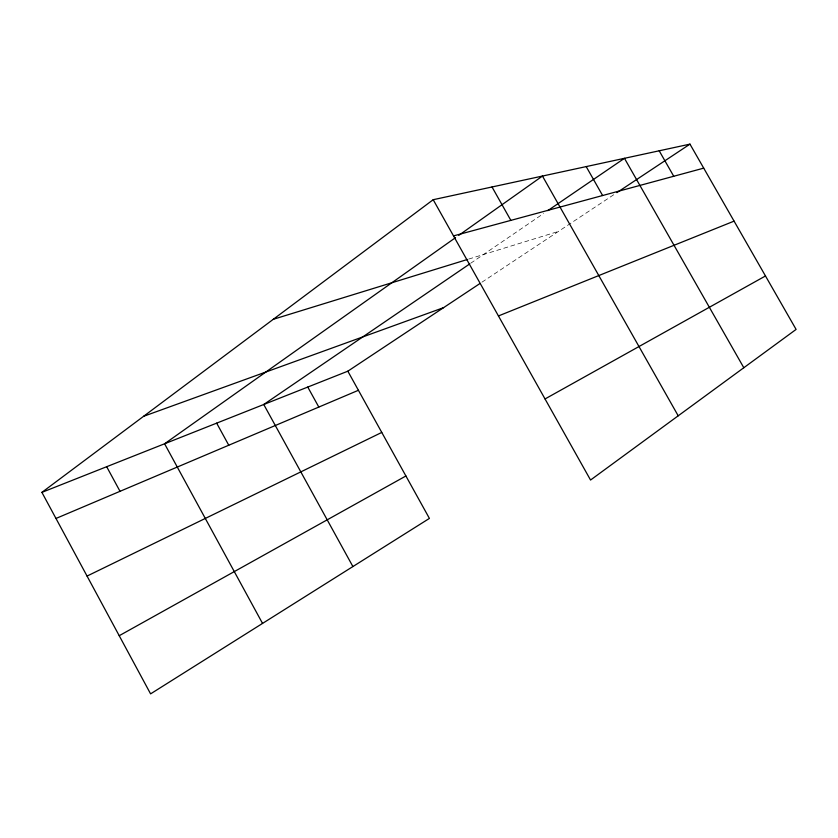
<?xml version="1.0" encoding="UTF-8"?>
<svg xmlns="http://www.w3.org/2000/svg" width="838" height="838" viewBox="0 0 838 838"><rect width="100%" height="100%" fill="white"/><g stroke="black" fill="none" stroke-linecap="round" stroke-linejoin="round"><path stroke-width="0.63" stroke-dasharray="4.19 3.14" d="M470.684 263.258L543.537 213.543M481.944 282.186L614.788 194.028M468.725 259.068L558.443 231.424"/><path stroke-width="1.26" d="M41.9 492.367L347.833 371.192L429.412 518.408L150.589 693.864L41.9 492.367L433.194 199.706L689.967 144.136L796.1 329.418L590.549 480.038L433.194 199.706M455.558 237.625L164.583 443.773L262.545 623.42M458.753 235.363L542.458 176.064L678.204 415.805M469.626 263.991L263.75 404.492L352.903 566.561M547.801 210.631L624.457 158.319L743.809 367.735M347.833 371.192L479.828 283.6M616.925 192.614L689.967 144.136M119.226 635.707L405.906 475.984M545.035 398.951L765.482 275.964M87.058 576.073L381.761 432.429M55.978 518.46L358.413 390.288M498.442 315.947L734.067 221.138M143.57 416.318L443.553 307.661M273.293 319.299L467.499 259.445M453.515 235.907L703.711 168.145M659.192 150.798L673.742 176.263M586.191 166.594L602.616 195.526M492.021 186.979L510.855 220.373M307.766 387.062L318.817 407.069M216.665 423.148L228.764 445.229M106.677 466.714L120.023 491.319"/></g></svg>
